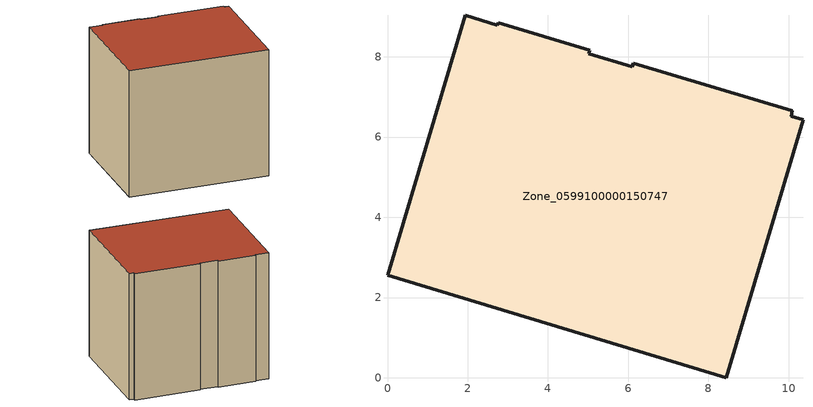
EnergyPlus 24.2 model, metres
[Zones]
Zone_0599100000150747
 floor ground (C_G): 10.09,6.66 10.06,6.52 10.36,6.43 8.44,0 0,2.56 1.94,9.04 2.74,8.79 2.76,8.85 5.05,8.17 5.02,8.08 6.1,7.75 6.13,7.84 z0.34
 wall outside (C_F): 8.44,0 10.36,6.43 10.06,6.52 10.09,6.66 6.13,7.84 6.1,7.75 5.02,8.08 5.05,8.17 2.76,8.85 2.74,8.79 1.94,9.04 0,2.56 8.44,0 z0.34:8.54
 roof outside (C_R): 10.06,6.52 10.09,6.66 6.13,7.84 6.1,7.75 5.02,8.08 5.05,8.17 2.76,8.85 2.74,8.79 1.94,9.04 0,2.56 8.44,0 10.36,6.43 z8.54
[BUILDING]
Pand.0599100000150747: North Axis=0; Terrain=City; Loads Convergence Tolerance Value=0.04; Temperature Convergence Tolerance Value=0.4; Solar Distribution=FullExterior; Maximum Number of Warmup Days=25; Minimum Number of Warmup Days=1
[Site:Location]
Rotterdam.The.Hague.AP_ZH_NLD Design_Conditions: Latitude=51.96; Longitude=4.45; Time Zone=1; Elevation=-4.5
[SITE:GROUNDTEMPERATURE:BUILDINGSURFACE]
18, 18, 18, 18, 18, 18, 18, 18, 18, 18, 18, 18
[MATERIAL] Thermal Absorptance=0.9; Solar Absorptance=0.7; Visible Absorptance=0.7
Name | Roughness | Thickness | Conductivity | Density | Specific Heat
G.TC.1965-1974 | MediumSmooth | 0.15 | 0.882353 | 540 | 1210
F.TC.1965-1974 | Rough | 0.3 | 0.697674 | 1920 | 840
R.TC.1965-1974 | MediumRough | 0.2 | 0.232558 | 1500 | 1000
[CONSTRUCTION]
C_G: G.TC.1965-1974
C_F: F.TC.1965-1974
C_R: R.TC.1965-1974
[ZONE]
Zone_0599100000150747: Type=1; Multiplier=1; Ceiling Height=Autocalculate; Volume=Autocalculate; Floor Area=autocalculate; Part of Total Floor Area=Yes
[ZONEINFILTRATION:DESIGNFLOWRATE]
Infil_Zone_0599100000150747: Zone or ZoneList or Space or SpaceList=Zone_0599100000150747; Schedule=AlwaysOn; Design Flow Rate Calculation Method=Flow/Area; Flow Rate per Floor Area=0.003; Constant Term Coefficient=1; Temperature Term Coefficient=0; Velocity Term Coefficient=0; Velocity Squared Term Coefficient=0
[HVACTEMPLATE:ZONE:IDEALLOADSAIRSYSTEM]
Zone_0599100000150747: Maximum Heating Supply Air Temperature=50; Minimum Cooling Supply Air Temperature=13; Maximum Heating Supply Air Humidity Ratio=0.0156; Minimum Cooling Supply Air Humidity Ratio=0.0077; Heating Limit=NoLimit; Cooling Limit=NoLimit; Dehumidification Control Type=ConstantSensibleHeatRatio; Cooling Sensible Heat Ratio=0.7; Dehumidification Setpoint=60; Humidification Control Type=None; Humidification Setpoint=30; Outdoor Air Method=None; Outdoor Air Flow Rate per Person=0.00944; Outdoor Air Flow Rate per Zone Floor Area=0; Outdoor Air Flow Rate per Zone=0; Demand Controlled Ventilation Type=None; Outdoor Air Economizer Type=NoEconomizer; Heat Recovery Type=None; Sensible Heat Recovery Effectiveness=0.7; Latent Heat Recovery Effectiveness=0.65
[ZONECONTROL:THERMOSTAT]
ThermostatControl_Zone_0599100000150747: Zone or ZoneList=Zone_0599100000150747; Control Type Schedule=DualSetpointControlType; Control 1=Thermostat_Zone_0599100000150747; Temperature Difference Between Cutout And Setpoint=0
[THERMOSTATSETPOINT:DUALSETPOINT]
Thermostat_Zone_0599100000150747: Heating Setpoint Temperature Schedule=HeatingSetpoint_Zone_0599100000150747; Cooling Setpoint Temperature Schedule=CoolingSetpoint_Zone_0599100000150747
[SCHEDULE:COMPACT]
HeatingSetpoint_Zone_0599100000150747: Through: 12/31, For: AllDays, Until: 24:00, 21
CoolingSetpoint_Zone_0599100000150747: Through: 12/31, For: AllDays, Until: 24:00, 24
DualSetpointControlType: Through: 12/31, For: AllDays, Until: 24:00, 4
AlwaysOn: Through: 12/31, For: AllDays, Until: 24:00, 1
